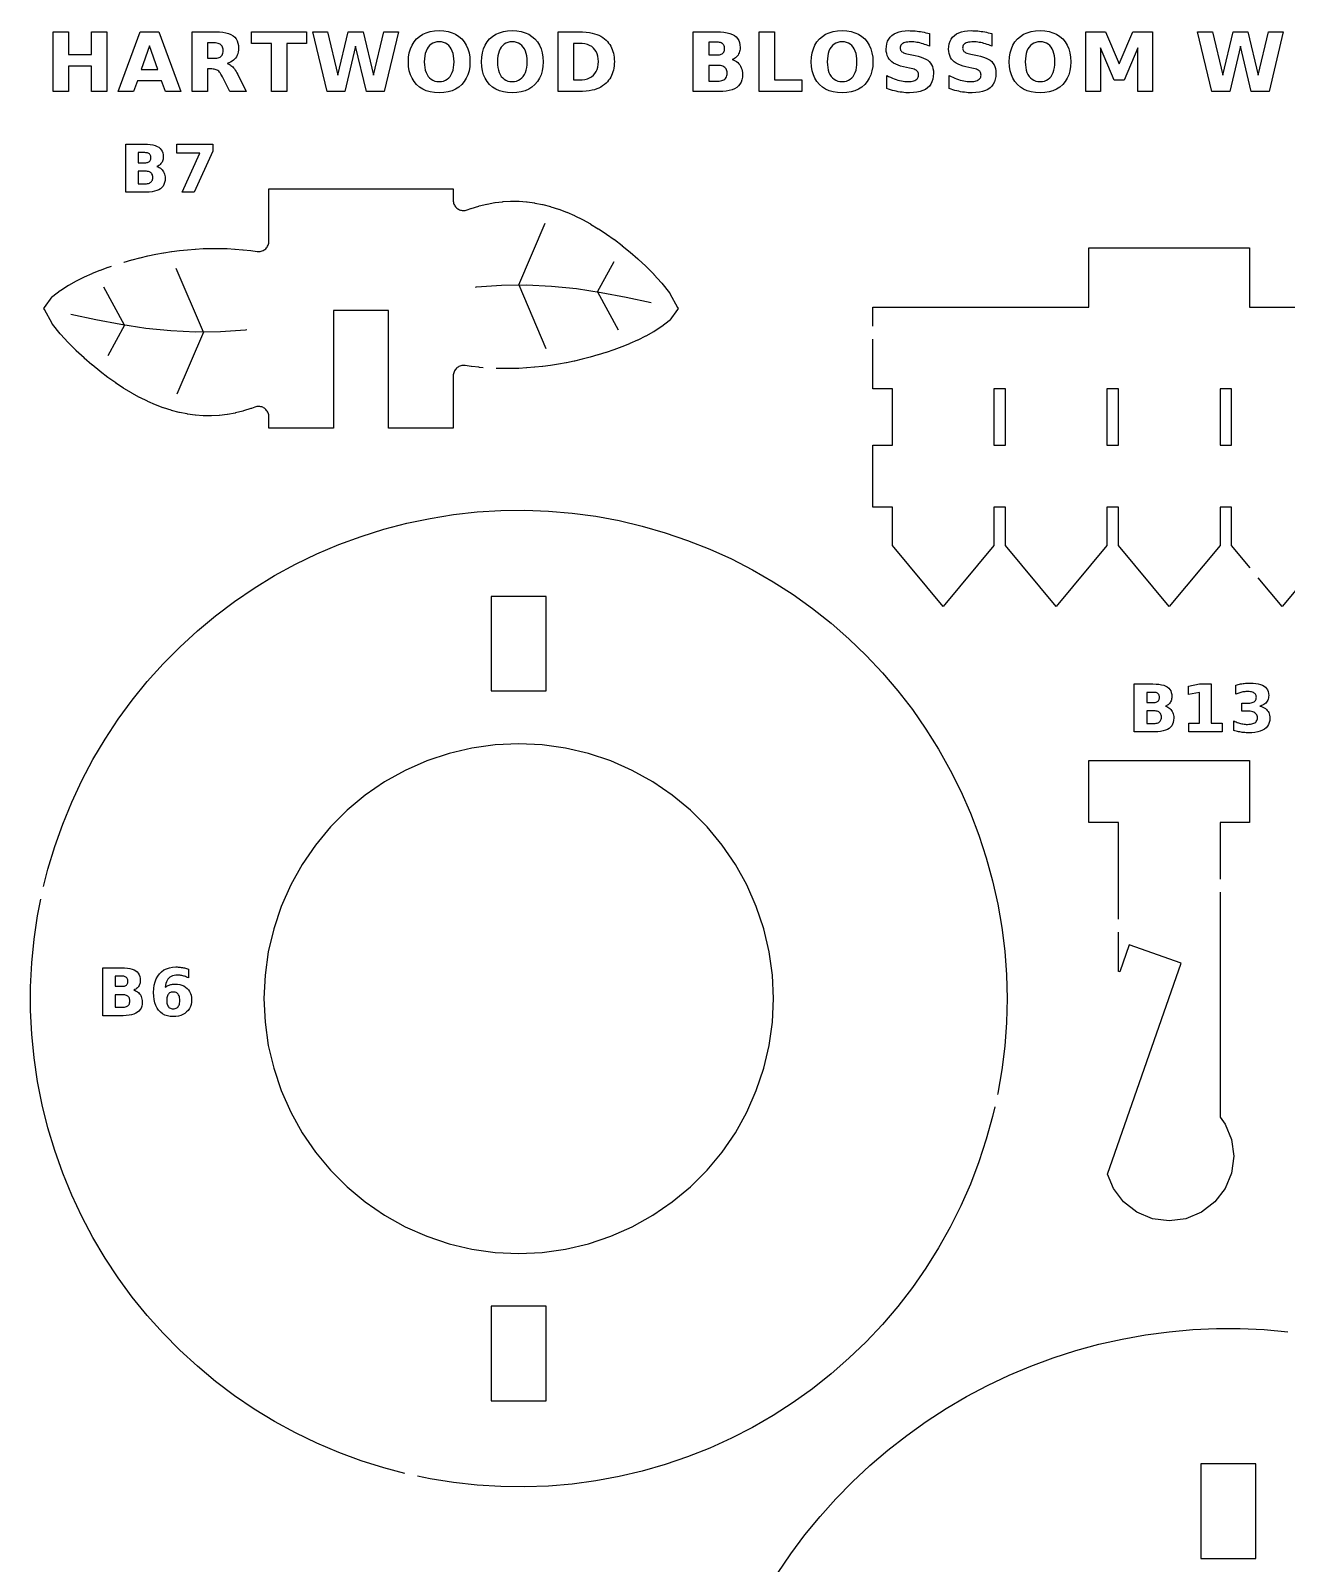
# Model space of a CAD drawing. Header units: millimetres. Extents: x 5 to 293, y 8 to 291.
# Drawn here: x 8.2 to 71.9, y 212.4 to 290.1 of the extents above; entities that cross this region are included whole.
import ezdxf

# ---------------------------------------------------------------- set-up
doc = ezdxf.new("R2010")
doc.units = ezdxf.units.MM
for name, color, linetype in [('CUT', 1, 'CONTINUOUS'), ('ENGRAVE', 5, 'CONTINUOUS'), ('SCORE', 7, 'CONTINUOUS')]:
    doc.layers.add(name, color=color, linetype=linetype)

msp = doc.modelspace()

# ---------------------------------------------------------------- linework, layer by layer
at = {"layer": 'CUT', "color": 1}
for points in [[(12.9654, 278.3527), (12.9746, 278.3555), (12.9827, 278.358), (13.3764, 278.4697), (13.3844, 278.4718), (13.7782, 278.5732), (13.7861, 278.5752), (14.18, 278.6665), (14.1879, 278.6682), (14.5817, 278.7497), (14.5897, 278.7512), (14.9835, 278.8228), (14.9915, 278.8242), (15.3852, 278.886), (15.3934, 278.8872), (15.787, 278.9391), (15.7953, 278.9401), (16.1887, 278.9821), (16.1972, 278.9829), (16.5905, 279.0149), (16.5992, 279.0154), (16.9924, 279.0372), (17.0013, 279.0376), (17.3943, 279.0489), (17.4034, 279.0491), (17.7962, 279.0498), (17.8056, 279.0497), (18.1982, 279.0395), (18.2078, 279.0391), (18.6002, 279.0178), (18.6101, 279.0171), (19.0023, 278.9843), (19.0124, 278.9833), (19.4045, 278.9386), (19.4148, 278.9373), (19.7225, 278.8925), (19.7771, 278.8874), (19.8301, 278.8877), (19.8827, 278.8934), (19.9345, 278.9044), (19.9849, 278.9205), (20.0335, 278.9416), (20.0796, 278.9676), (20.123, 278.998), (20.163, 279.0326), (20.1993, 279.0711), (20.2316, 279.1131), (20.2595, 279.1581), (20.2827, 279.2056), (20.301, 279.2553), (20.3143, 279.3066), (20.3222, 279.3589), (20.325, 279.4137), (20.325, 281.9871), (20.3291, 282.0709), (20.4129, 282.075), (29.5871, 282.075), (29.6709, 282.0709), (29.675, 281.9871), (29.675, 281.4945), (29.6775, 281.4422), (29.6848, 281.3921), (29.6969, 281.3429), (29.7137, 281.2951), (29.735, 281.2492), (29.7607, 281.2055), (29.7904, 281.1645), (29.8239, 281.1266), (29.8609, 281.092), (29.9011, 281.0612), (29.9441, 281.0344), (29.9895, 281.0119), (30.0368, 280.9938), (30.0856, 280.9804), (30.1355, 280.9718), (30.186, 280.968), (30.2366, 280.9691), (30.2869, 280.9751), (30.3364, 280.9859), (30.3863, 281.0019), (30.5665, 281.0696), (30.5849, 281.0759), (30.9702, 281.1958), (30.9897, 281.2013), (31.3742, 281.2961), (31.3945, 281.3005), (31.7784, 281.3704), (31.7994, 281.3736), (32.1829, 281.4188), (32.2043, 281.4206), (32.5876, 281.4411), (32.6092, 281.4416), (32.9925, 281.4376), (33.0138, 281.4367), (33.3974, 281.4084), (33.4182, 281.4062), (33.8023, 281.3537), (33.8224, 281.3503), (34.2071, 281.2739), (34.2262, 281.2695), (34.6118, 281.1693), (34.6298, 281.1641), (35.0163, 281.0405), (35.033, 281.0346), (35.4205, 280.8877), (35.436, 280.8814), (35.8244, 280.7117), (35.8387, 280.705), (36.2281, 280.5128), (36.2411, 280.506), (36.6314, 280.2917), (36.6433, 280.2848), (37.0345, 280.0488), (37.0454, 280.0419), (37.4372, 279.7845), (37.4473, 279.7776), (37.8397, 279.499), (37.849, 279.4922), (38.242, 279.1925), (38.2508, 279.1856), (38.6441, 278.8646), (38.6525, 278.8575), (39.046, 278.5143), (39.0544, 278.5067), (39.4476, 278.1398), (39.4566, 278.1312), (39.849, 277.737), (39.8594, 277.7261), (40.2498, 277.2976), (40.2638, 277.2812), (40.6512, 276.7971), (40.6621, 276.7821), (40.6716, 276.7662), (41.0598, 276.0471), (41.0849, 275.9946), (41.0527, 275.9449), (40.668, 275.4133), (40.6538, 275.3955), (40.6365, 275.3807), (40.2563, 275.0834), (40.2295, 275.0645), (39.8472, 274.8214), (39.829, 274.8107), (39.4416, 274.5972), (39.4275, 274.5899), (39.0376, 274.3984), (39.0258, 274.3929), (38.6344, 274.219), (38.6241, 274.2147), (38.2318, 274.0557), (38.2224, 274.0521), (37.8295, 273.9064), (37.8207, 273.9033), (37.4274, 273.7696), (37.419, 273.7669), (37.0254, 273.6445), (37.0173, 273.642), (36.6236, 273.5303), (36.6156, 273.5282), (36.2218, 273.4268), (36.2139, 273.4248), (35.82, 273.3335), (35.8121, 273.3318), (35.4183, 273.2503), (35.4103, 273.2488), (35.0165, 273.1772), (35.0085, 273.1758), (34.6148, 273.114), (34.6066, 273.1128), (34.213, 273.0609), (34.2047, 273.0599), (33.8113, 273.0179), (33.8028, 273.0171), (33.4095, 272.9851), (33.4008, 272.9846), (33.0076, 272.9628), (32.9987, 272.9624), (32.6057, 272.9511), (32.5966, 272.9509), (32.2038, 272.9502), (32.1944, 272.9503), (31.8489, 272.9593)], [(50.957, 275.1016), (50.957, 276.075), (61.925, 276.075), (61.925, 279.075), (70.075, 279.075), (70.075, 276.075), (81.043, 276.075), (81.043, 274.918)], [(31.2002, 272.9987), (30.9977, 273.0157), (30.9876, 273.0167), (30.5955, 273.0614), (30.5852, 273.0627), (30.2775, 273.1075), (30.2229, 273.1126), (30.1699, 273.1123), (30.1173, 273.1066), (30.0655, 273.0956), (30.0151, 273.0795), (29.9665, 273.0584), (29.9204, 273.0324), (29.877, 273.002), (29.837, 272.9674), (29.8007, 272.9289), (29.7684, 272.8869), (29.7405, 272.8419), (29.7173, 272.7944), (29.699, 272.7447), (29.6857, 272.6934), (29.6778, 272.6411), (29.675, 272.5863), (29.675, 270.0129), (29.6709, 269.9291), (29.5871, 269.925), (26.395, 269.925), (26.395, 275.895), (23.605, 275.895), (23.605, 269.925), (20.4129, 269.925), (20.3291, 269.9291), (20.325, 270.0129), (20.325, 270.5055), (20.3225, 270.5578), (20.3152, 270.6079), (20.3031, 270.6571), (20.2863, 270.7049), (20.265, 270.7508), (20.2393, 270.7945), (20.2096, 270.8355), (20.1761, 270.8734), (20.1391, 270.908), (20.0989, 270.9388), (20.0559, 270.9656), (20.0105, 270.9881), (19.9632, 271.0062), (19.9144, 271.0196), (19.8645, 271.0282), (19.814, 271.032), (19.7634, 271.0309), (19.7131, 271.0249), (19.6636, 271.0141), (19.6137, 270.9981), (19.4335, 270.9304), (19.4151, 270.9241), (19.0298, 270.8042), (19.0103, 270.7987), (18.6258, 270.7039), (18.6055, 270.6995), (18.2216, 270.6296), (18.2006, 270.6264), (17.8171, 270.5812), (17.7957, 270.5794), (17.4124, 270.5589), (17.3908, 270.5584), (17.0075, 270.5624), (16.9862, 270.5633), (16.6026, 270.5916), (16.5818, 270.5938), (16.1977, 270.6463), (16.1776, 270.6497), (15.7929, 270.7261), (15.7738, 270.7305), (15.3882, 270.8307), (15.3702, 270.8359), (14.9837, 270.9595), (14.967, 270.9654), (14.5795, 271.1123), (14.564, 271.1186), (14.1756, 271.2883), (14.1613, 271.295), (13.7719, 271.4872), (13.7589, 271.494), (13.3686, 271.7083), (13.3567, 271.7152), (12.9655, 271.9512), (12.9546, 271.9581), (12.5628, 272.2155), (12.5527, 272.2224), (12.1603, 272.501), (12.151, 272.5078), (11.758, 272.8075), (11.7492, 272.8144), (11.3559, 273.1354), (11.3475, 273.1425), (10.954, 273.4857), (10.9456, 273.4933), (10.5524, 273.8602), (10.5434, 273.8688), (10.151, 274.263), (10.1406, 274.2739), (9.7502, 274.7024), (9.7362, 274.7188), (9.3488, 275.2029), (9.3379, 275.2179), (9.3284, 275.2338), (8.9402, 275.9529), (8.9151, 276.0054), (8.9473, 276.0551), (9.332, 276.5867), (9.3462, 276.6045), (9.3635, 276.6193), (9.7437, 276.9166), (9.7705, 276.9355), (10.1528, 277.1786), (10.171, 277.1893), (10.5584, 277.4028), (10.5725, 277.4101), (10.9624, 277.6016), (10.9742, 277.6071), (11.3656, 277.781), (11.3759, 277.7853), (11.7682, 277.9443), (11.7776, 277.9479), (12.1705, 278.0936), (12.1793, 278.0967), (12.3467, 278.1536)], [(70.1018, 262.8415), (69.159, 263.9728), (69.159, 265.925), (68.575, 265.925), (68.575, 263.9728), (66, 260.8828), (63.425, 263.9728), (63.425, 265.925), (62.841, 265.925), (62.841, 263.9728), (60.266, 260.8828), (57.691, 263.9728), (57.691, 265.925), (57.107, 265.925), (57.107, 263.9728), (54.532, 260.8828), (51.957, 263.9728), (51.957, 265.925), (50.957, 265.925), (50.957, 269.075), (51.957, 269.075), (51.957, 271.925), (50.957, 271.925), (50.957, 274.4516)], [(81.043, 274.268), (81.043, 271.925), (80.043, 271.925), (80.043, 269.075), (81.043, 269.075), (81.043, 265.925), (80.043, 265.925), (80.043, 263.9728), (77.468, 260.8828), (74.893, 263.9728), (74.893, 265.925), (74.309, 265.925), (74.309, 263.9728), (71.734, 260.8828), (70.5179, 262.3422)], [(8.8958, 246.678), (9.114, 247.5564), (9.4615, 248.7115), (9.8649, 249.8484), (10.3232, 250.9643), (10.8352, 252.0566), (11.3998, 253.1226), (12.0156, 254.1599), (12.6812, 255.166), (13.3951, 256.1384), (14.1554, 257.075), (14.9604, 257.9734), (15.8082, 258.8316), (16.6967, 259.6475), (17.624, 260.4192), (18.5877, 261.1448), (19.5856, 261.8226), (20.6153, 262.451), (21.6744, 263.0285), (22.7603, 263.5538), (23.8705, 264.0256), (25.0024, 264.4428), (26.1533, 264.8044), (27.3204, 265.1095), (28.501, 265.3574), (29.6922, 265.5476), (30.8913, 265.6795), (32.0954, 265.7529), (33.3016, 265.7676), (34.5071, 265.7236), (35.7091, 265.6209), (36.9046, 265.4598), (38.0908, 265.2407), (39.265, 264.9641), (40.4243, 264.6306), (41.5661, 264.2411), (42.6875, 263.7965), (43.7859, 263.2978), (44.8587, 262.7462), (45.9034, 262.143), (46.9175, 261.4897), (47.8986, 260.7878), (48.8444, 260.039), (49.7525, 259.245), (50.621, 258.4077), (51.4476, 257.5291), (52.2305, 256.6114), (52.9678, 255.6566), (53.6577, 254.667), (54.2986, 253.645), (54.889, 252.593), (55.4275, 251.5136), (55.9128, 250.4092), (56.3437, 249.2824), (56.7193, 248.1361), (57.0386, 246.9728), (57.3009, 245.7953), (57.5055, 244.6065), (57.652, 243.4091), (57.7401, 242.206), (57.7695, 241), (57.7401, 239.794), (57.652, 238.5909), (57.5055, 237.3935), (57.3009, 236.2047), (57.2873, 236.1438)], [(63.425, 245.0269), (63.425, 249.925), (61.925, 249.925), (61.925, 253.075), (70.075, 253.075), (70.075, 249.925), (68.575, 249.925), (68.575, 247.05)], [(27.2201, 216.9167), (26.1533, 217.1956), (25.0024, 217.5572), (23.8705, 217.9744), (22.7603, 218.4462), (21.6744, 218.9715), (20.6153, 219.549), (19.5856, 220.1774), (18.5877, 220.8552), (17.624, 221.5808), (16.6967, 222.3525), (15.8082, 223.1684), (14.9604, 224.0266), (14.1554, 224.925), (13.3951, 225.8616), (12.6812, 226.834), (12.0156, 227.8401), (11.3998, 228.8774), (10.8352, 229.9434), (10.3232, 231.0357), (9.8649, 232.1516), (9.4615, 233.2885), (9.114, 234.4436), (8.8231, 235.6144), (8.5896, 236.7979), (8.4139, 237.9913), (8.2966, 239.1919), (8.2379, 240.3968), (8.2379, 241.6032), (8.2966, 242.8081), (8.4139, 244.0087), (8.5896, 245.2021), (8.7556, 246.0435)], [(68.575, 246.4), (68.575, 234.979), (68.8368, 234.6378), (69.164, 233.8478), (69.2756, 233), (69.164, 232.1522), (68.8368, 231.3622), (68.3162, 230.6838), (67.6378, 230.1632), (66.8478, 229.836), (66, 229.7244), (65.1522, 229.836), (64.3622, 230.1632), (63.6838, 230.6838), (63.1632, 231.3622), (62.8605, 232.093), (66.6079, 242.7997), (63.9745, 243.7214), (63.4996, 242.3645), (63.425, 242.3772), (63.425, 244.3769)], [(57.146, 235.5094), (57.0386, 235.0272), (56.7193, 233.8639), (56.3437, 232.7176), (55.9128, 231.5908), (55.4275, 230.4864), (54.889, 229.407), (54.2986, 228.355), (53.6577, 227.333), (52.9678, 226.3434), (52.2305, 225.3886), (51.4476, 224.4709), (50.621, 223.5923), (49.7525, 222.755), (48.8444, 221.961), (47.8986, 221.2122), (46.9175, 220.5103), (45.9034, 219.857), (44.8587, 219.2538), (43.7859, 218.7022), (42.6875, 218.2035), (41.5661, 217.7589), (40.4243, 217.3694), (39.265, 217.0359), (38.0908, 216.7593), (36.9046, 216.5402), (35.7091, 216.3791), (34.5071, 216.2764), (33.3016, 216.2324), (32.0954, 216.2471), (30.8913, 216.3205), (29.6922, 216.4524), (28.501, 216.6426), (27.8551, 216.7782)], [(46.119, 211.8351), (46.7976, 212.8327), (47.5196, 213.7993), (48.2837, 214.733), (49.0884, 215.632), (49.9321, 216.4945), (50.813, 217.3189), (51.7296, 218.1035), (52.68, 218.8468), (53.6623, 219.5473), (54.6747, 220.2036), (55.7151, 220.8146), (56.7815, 221.3789), (57.8718, 221.8955), (58.9839, 222.3634), (60.1156, 222.7816), (61.2647, 223.1494), (62.4289, 223.4659), (63.606, 223.7307), (64.7937, 223.9431), (65.9896, 224.1028), (67.1914, 224.2094), (68.3967, 224.2628), (69.6033, 224.2628), (70.8086, 224.2094), (72.0104, 224.1028)]]:
    msp.add_lwpolyline(points, dxfattribs=at)
for points in [[(57.107, 269.075), (57.691, 269.075), (57.691, 271.925), (57.107, 271.925), (57.107, 269.075)], [(62.841, 269.075), (63.425, 269.075), (63.425, 271.925), (62.841, 271.925), (62.841, 269.075)], [(68.575, 271.925), (68.575, 269.075), (69.159, 269.075), (69.159, 271.925), (68.575, 271.925)], [(31.605, 257.7857), (31.605, 256.8214), (31.605, 256.605), (34.395, 256.605), (34.395, 256.8571), (34.395, 257.9286), (34.395, 261.1786), (34.395, 261.395), (31.605, 261.395), (31.605, 261.1429), (31.605, 257.7857)], [(45.7048, 243.3749), (45.4315, 244.5371), (45.0521, 245.669), (44.5699, 246.7611), (43.989, 247.8041), (43.3143, 248.789), (42.5516, 249.7075), (41.7075, 250.5516), (40.789, 251.3143), (39.8041, 251.989), (38.7611, 252.5699), (37.669, 253.0521), (36.5371, 253.4315), (35.3749, 253.7048), (34.1926, 253.8698), (33, 253.9249), (31.8074, 253.8698), (30.6251, 253.7048), (29.4629, 253.4315), (28.331, 253.0521), (27.2389, 252.5699), (26.1959, 251.989), (25.211, 251.3143), (24.2925, 250.5516), (23.4484, 249.7075), (22.6857, 248.789), (22.011, 247.8041), (21.4301, 246.7611), (20.9479, 245.669), (20.5685, 244.5371), (20.2952, 243.3749), (20.1302, 242.1926), (20.0751, 241), (20.1302, 239.8074), (20.2952, 238.6251), (20.5685, 237.4629), (20.9479, 236.331), (21.4301, 235.2389), (22.011, 234.1959), (22.6857, 233.211), (23.4484, 232.2925), (24.2925, 231.4484), (25.211, 230.6857), (26.1959, 230.011), (27.2389, 229.4301), (28.331, 228.9479), (29.4629, 228.5685), (30.6251, 228.2952), (31.8074, 228.1302), (33, 228.0751), (34.1926, 228.1302), (35.3749, 228.2952), (36.5371, 228.5685), (37.669, 228.9479), (38.7611, 229.4301), (39.8041, 230.011), (40.789, 230.6857), (41.7075, 231.4484), (42.5516, 232.2925), (43.3143, 233.211), (43.989, 234.1959), (44.5699, 235.2389), (45.0521, 236.331), (45.4315, 237.4629), (45.7048, 238.6251), (45.8698, 239.8074), (45.9249, 241), (45.8698, 242.1926), (45.7048, 243.3749)], [(31.605, 224.0714), (31.605, 220.8214), (31.605, 220.605), (34.395, 220.605), (34.395, 220.8571), (34.395, 224.2143), (34.395, 225.395), (31.605, 225.395), (31.605, 224.0714)], [(67.605, 214.2143), (67.605, 212.9286), (67.605, 212.605), (70.395, 212.605), (70.395, 212.9643), (70.395, 214.3571), (70.395, 217.0714), (70.395, 217.395), (67.605, 217.395), (67.605, 217.0357), (67.605, 214.2143)]]:
    msp.add_lwpolyline(points, close=True, dxfattribs=at)
at = {"layer": 'ENGRAVE', "color": 5}
for points in [[(12.1047, 290.0375), (12.1047, 287), (11.3214, 287), (11.3214, 288.2878), (10.1658, 288.2878), (10.1658, 287), (9.3825, 287), (9.3825, 290.0375), (10.1658, 290.0375), (10.1658, 288.8799), (11.3214, 288.8799), (11.3214, 290.0375), (12.1047, 290.0375)], [(15.8582, 287), (15.0708, 287), (14.8796, 287.5534), (13.6548, 287.5534), (13.4615, 287), (12.6742, 287), (13.7992, 290.0375), (14.7331, 290.0375), (15.8582, 287)], [(18.144, 289.9872), (18.2818, 289.948), (18.4017, 289.8976), (18.5039, 289.8361), (18.5893, 289.7625), (18.6593, 289.6758), (18.7137, 289.5762), (18.7525, 289.4636), (18.7758, 289.3379), (18.7836, 289.1993), (18.7796, 289.1019), (18.7674, 289.0105), (18.7472, 288.9252), (18.719, 288.8457), (18.6826, 288.7723), (18.6381, 288.7049), (18.5856, 288.6433), (18.5248, 288.5874), (18.4558, 288.5371), (18.3786, 288.4924), (18.2933, 288.4534), (18.1997, 288.4201), (18.2523, 288.4053), (18.3031, 288.3854), (18.352, 288.3603), (18.3991, 288.3301), (18.4443, 288.2948), (18.4876, 288.2543), (18.5301, 288.2075), (18.5727, 288.1533), (18.6155, 288.0918), (18.6585, 288.0228), (18.7016, 287.9464), (18.745, 287.8626), (19.1702, 287), (18.336, 287), (17.9657, 287.7548), (17.9284, 287.8267), (17.8908, 287.8907), (17.8531, 287.9466), (17.8152, 287.9944), (17.7771, 288.0343), (17.7389, 288.0661), (17.6985, 288.0916), (17.6538, 288.1124), (17.6049, 288.1286), (17.5517, 288.1402), (17.4943, 288.1472), (17.4327, 288.1495), (17.2109, 288.1495), (17.2109, 287), (16.4277, 287), (16.4277, 290.0375), (17.6239, 290.0375), (17.8151, 290.0319), (17.9885, 290.0151), (18.144, 289.9872)], [(20.4497, 289.4455), (19.4406, 289.4455), (19.4406, 290.0375), (22.2401, 290.0375), (22.2401, 289.4455), (21.233, 289.4455), (21.233, 287), (20.4497, 287), (20.4497, 289.4455)], [(25.6253, 287.8301), (26.1502, 290.0375), (26.8949, 290.0375), (26.1787, 287), (25.2754, 287), (24.724, 289.3092), (24.1788, 287), (23.2755, 287), (22.5532, 290.0375), (23.304, 290.0375), (23.8289, 287.8301), (24.3497, 290.0375), (25.1045, 290.0375), (25.6253, 287.8301)], [(30.1092, 289.6733), (30.236, 289.5248), (30.3398, 289.3584), (30.4205, 289.1744), (30.4781, 288.9726), (30.5127, 288.753), (30.5243, 288.5157), (30.5127, 288.279), (30.4781, 288.06), (30.4205, 287.8586), (30.3398, 287.6748), (30.236, 287.5086), (30.1092, 287.3601), (29.962, 287.232), (29.7973, 287.1273), (29.6148, 287.0458), (29.4148, 286.9876), (29.1971, 286.9526), (28.9618, 286.941), (28.727, 286.9526), (28.5098, 286.9876), (28.3099, 287.0458), (28.1276, 287.1273), (27.9627, 287.232), (27.8153, 287.3601), (27.6882, 287.5086), (27.5842, 287.6748), (27.5033, 287.8586), (27.4455, 288.06), (27.4108, 288.279), (27.3993, 288.5157), (27.4108, 288.753), (27.4455, 288.9726), (27.5033, 289.1744), (27.5842, 289.3584), (27.6882, 289.5248), (27.8153, 289.6733), (27.9627, 289.8014), (28.1276, 289.9062), (28.3099, 289.9877), (28.5098, 290.0459), (28.727, 290.0808), (28.9618, 290.0924), (29.1971, 290.0808), (29.4148, 290.0459), (29.6148, 289.9877), (29.7973, 289.9062), (29.962, 289.8014), (30.1092, 289.6733)], [(33.818, 289.6733), (33.9448, 289.5248), (34.0485, 289.3584), (34.1292, 289.1744), (34.1869, 288.9726), (34.2215, 288.753), (34.233, 288.5157), (34.2215, 288.279), (34.1869, 288.06), (34.1292, 287.8586), (34.0485, 287.6748), (33.9448, 287.5086), (33.818, 287.3601), (33.6708, 287.232), (33.506, 287.1273), (33.3236, 287.0458), (33.1235, 286.9876), (32.9058, 286.9526), (32.6705, 286.941), (32.4358, 286.9526), (32.2185, 286.9876), (32.0187, 287.0458), (31.8363, 287.1273), (31.6715, 287.232), (31.524, 287.3601), (31.3969, 287.5086), (31.2929, 287.6748), (31.212, 287.8586), (31.1542, 288.06), (31.1195, 288.279), (31.108, 288.5157), (31.1195, 288.753), (31.1542, 288.9726), (31.212, 289.1744), (31.2929, 289.3584), (31.3969, 289.5248), (31.524, 289.6733), (31.6715, 289.8014), (31.8363, 289.9062), (32.0187, 289.9877), (32.2185, 290.0459), (32.4358, 290.0808), (32.6705, 290.0924), (32.9058, 290.0808), (33.1235, 290.0459), (33.3236, 289.9877), (33.506, 289.9062), (33.6708, 289.8014), (33.818, 289.6733)], [(36.7255, 289.969), (36.8482, 289.9388), (36.9584, 289.9021), (37.0633, 289.8578), (37.1628, 289.8058), (37.2569, 289.7462), (37.3457, 289.679), (37.429, 289.6042), (37.4972, 289.5339), (37.5592, 289.4602), (37.6152, 289.3829), (37.665, 289.3022), (37.7088, 289.2179), (37.7464, 289.1301), (37.7781, 289.0386), (37.8041, 288.9432), (37.8242, 288.8438), (37.8387, 288.7404), (37.8473, 288.6331), (37.8502, 288.5218), (37.8473, 288.4093), (37.8387, 288.3008), (37.8242, 288.1965), (37.8041, 288.0964), (37.7781, 288.0003), (37.7464, 287.9084), (37.7088, 287.8203), (37.665, 287.7358), (37.6152, 287.6549), (37.5592, 287.5775), (37.4972, 287.5036), (37.429, 287.4333), (37.3449, 287.3585), (37.2554, 287.2913), (37.1605, 287.2317), (37.0601, 287.1797), (36.9543, 287.1354), (36.8431, 287.0987), (36.7197, 287.0685), (36.5773, 287.0439), (36.4159, 287.0247), (36.2355, 287.011), (36.0361, 287.0027), (35.8177, 287), (34.9917, 287), (34.9917, 290.0375), (35.8177, 290.0375), (36.0385, 290.0348), (36.2396, 290.0266), (36.4212, 290.0128), (36.5831, 289.9937), (36.7255, 289.969)], [(44.2559, 288.2867), (44.2905, 288.2135), (44.3174, 288.1353), (44.3366, 288.0521), (44.3481, 287.9639), (44.352, 287.8708), (44.3437, 287.7305), (44.319, 287.6027), (44.2777, 287.4873), (44.22, 287.3843), (44.1457, 287.2938), (44.0549, 287.2157), (43.9473, 287.1498), (43.8225, 287.0958), (43.6806, 287.0539), (43.5214, 287.024), (43.3451, 287.006), (43.1516, 287), (41.8516, 287), (41.8516, 290.0375), (43.0275, 290.0375), (43.2287, 290.0322), (43.4106, 290.0163), (43.573, 289.9897), (43.7161, 289.9525), (43.8398, 289.9047), (43.9441, 289.8463), (44.0308, 289.7761), (44.1017, 289.6932), (44.1569, 289.5976), (44.1963, 289.4891), (44.22, 289.3679), (44.2279, 289.2339), (44.225, 289.1618), (44.2163, 289.0934), (44.2019, 289.0287), (44.1817, 288.9676), (44.1558, 288.9102), (44.1241, 288.8565), (44.0869, 288.8068), (44.0445, 288.7617), (43.9969, 288.7209), (43.9442, 288.6847), (43.8862, 288.6529), (43.823, 288.6256), (43.9039, 288.5977), (43.9785, 288.563), (44.0468, 288.5213), (44.1087, 288.4728), (44.1643, 288.4173), (44.2136, 288.355), (44.2559, 288.2867)], [(45.1941, 290.0375), (45.9774, 290.0375), (45.9774, 287.592), (47.3527, 287.592), (47.3527, 287), (45.1941, 287), (45.1941, 290.0375)], [(50.5508, 289.6733), (50.6776, 289.5248), (50.7814, 289.3584), (50.8621, 289.1744), (50.9197, 288.9726), (50.9543, 288.753), (50.9658, 288.5157), (50.9543, 288.279), (50.9197, 288.06), (50.8621, 287.8586), (50.7814, 287.6748), (50.6776, 287.5086), (50.5508, 287.3601), (50.4036, 287.232), (50.2388, 287.1273), (50.0564, 287.0458), (49.8563, 286.9876), (49.6386, 286.9526), (49.4033, 286.941), (49.1686, 286.9526), (48.9513, 286.9876), (48.7515, 287.0458), (48.5692, 287.1273), (48.4043, 287.232), (48.2569, 287.3601), (48.1297, 287.5086), (48.0257, 287.6748), (47.9448, 287.8586), (47.887, 288.06), (47.8524, 288.279), (47.8408, 288.5157), (47.8524, 288.753), (47.887, 288.9726), (47.9448, 289.1744), (48.0257, 289.3584), (48.1297, 289.5248), (48.2569, 289.6733), (48.4043, 289.8014), (48.5692, 289.9062), (48.7515, 289.9877), (48.9513, 290.0459), (49.1686, 290.0808), (49.4033, 290.0924), (49.6386, 290.0808), (49.8563, 290.0459), (50.0564, 289.9877), (50.2388, 289.9062), (50.4036, 289.8014), (50.5508, 289.6733)], [(53.4298, 289.4473), (53.3501, 289.4679), (53.2715, 289.4853), (53.1943, 289.4995), (53.1187, 289.5106), (53.0445, 289.5185), (52.9717, 289.5232), (52.9005, 289.5248), (52.811, 289.5227), (52.7296, 289.5162), (52.6563, 289.5055), (52.5912, 289.4905), (52.5343, 289.4711), (52.4854, 289.4475), (52.4444, 289.4194), (52.4108, 289.3865), (52.3847, 289.3488), (52.3661, 289.3065), (52.3549, 289.2593), (52.3512, 289.2074), (52.3537, 289.1682), (52.3612, 289.132), (52.3738, 289.0988), (52.3914, 289.0686), (52.414, 289.0414), (52.4417, 289.0172), (52.476, 288.995), (52.5184, 288.9739), (52.5691, 288.9539), (52.628, 288.9349), (52.695, 288.917), (52.7703, 288.9002), (53.1039, 288.8331), (53.2646, 288.7962), (53.4091, 288.7535), (53.5373, 288.7049), (53.6492, 288.6504), (53.7448, 288.5901), (53.8241, 288.5238), (53.8894, 288.4498), (53.9428, 288.3661), (53.9844, 288.2726), (54.014, 288.1694), (54.0318, 288.0565), (54.0378, 287.9338), (54.0295, 287.7735), (54.0046, 287.6274), (53.9632, 287.4957), (53.9053, 287.3782), (53.8308, 287.275), (53.7397, 287.1862), (53.6316, 287.1112), (53.5061, 287.05), (53.3631, 287.0023), (53.2026, 286.9682), (53.0247, 286.9478), (52.8293, 286.941), (52.7329, 286.9425), (52.6364, 286.9471), (52.5399, 286.9547), (52.4432, 286.9654), (52.3464, 286.9791), (52.2494, 286.9959), (52.1525, 287.0157), (52.0555, 287.0384), (51.9585, 287.0641), (51.8615, 287.0927), (51.7645, 287.1242), (51.6676, 287.1587), (51.6676, 287.8199), (51.764, 287.7705), (51.8594, 287.7253), (51.9537, 287.6844), (52.0469, 287.6477), (52.139, 287.6152), (52.2301, 287.587), (52.3201, 287.563), (52.409, 287.5434), (52.4969, 287.5282), (52.5837, 287.5173), (52.6694, 287.5108), (52.754, 287.5086), (52.8361, 287.511), (52.9115, 287.5181), (52.9803, 287.53), (53.0424, 287.5466), (53.0979, 287.568), (53.1466, 287.5941), (53.1883, 287.6246), (53.2224, 287.6592), (53.2489, 287.6978), (53.2678, 287.7406), (53.2792, 287.7874), (53.283, 287.8382), (53.2804, 287.8839), (53.2727, 287.9259), (53.2598, 287.9644), (53.2418, 287.9992), (53.2187, 288.0304), (53.1904, 288.0579), (53.1544, 288.0833), (53.1082, 288.1077), (53.0518, 288.1312), (52.9851, 288.1538), (52.9082, 288.1755), (52.8211, 288.1963), (52.518, 288.2634), (52.3729, 288.2992), (52.2414, 288.3414), (52.1235, 288.3901), (52.0193, 288.4452), (51.9287, 288.5067), (51.8517, 288.5747), (51.7873, 288.65), (51.7347, 288.7336), (51.6938, 288.8255), (51.6645, 288.9255), (51.647, 289.0339), (51.6411, 289.1505), (51.6493, 289.2959), (51.6737, 289.4297), (51.7144, 289.5518), (51.7713, 289.6623), (51.8446, 289.7611), (51.9341, 289.8483), (52.0389, 289.9229), (52.1579, 289.9839), (52.2911, 290.0314), (52.4386, 290.0653), (52.6004, 290.0857), (52.7764, 290.0924), (52.8602, 290.0914), (52.9448, 290.0883), (53.0302, 290.083), (53.1164, 290.0757), (53.2033, 290.0663), (53.2911, 290.0548), (53.3798, 290.0412), (53.4695, 290.0255), (53.5602, 290.0078), (53.6519, 289.9879), (53.7446, 289.9659), (53.8384, 289.9419), (53.8384, 289.299), (53.7553, 289.3348), (53.6729, 289.3675), (53.5912, 289.3972), (53.5101, 289.4238), (53.4298, 289.4473)], [(56.5973, 289.4473), (56.5177, 289.4679), (56.439, 289.4853), (56.3619, 289.4995), (56.2862, 289.5106), (56.212, 289.5185), (56.1393, 289.5232), (56.068, 289.5248), (55.9785, 289.5227), (55.8971, 289.5162), (55.8239, 289.5055), (55.7588, 289.4905), (55.7018, 289.4711), (55.653, 289.4475), (55.612, 289.4194), (55.5784, 289.3865), (55.5523, 289.3488), (55.5336, 289.3065), (55.5224, 289.2593), (55.5187, 289.2074), (55.5212, 289.1682), (55.5288, 289.132), (55.5414, 289.0988), (55.559, 289.0686), (55.5816, 289.0414), (55.6093, 289.0172), (55.6435, 288.995), (55.686, 288.9739), (55.7367, 288.9539), (55.7955, 288.9349), (55.8626, 288.917), (55.9378, 288.9002), (56.2715, 288.8331), (56.4322, 288.7962), (56.5767, 288.7535), (56.7048, 288.7049), (56.8167, 288.6504), (56.9124, 288.5901), (56.9917, 288.5238), (57.057, 288.4498), (57.1104, 288.3661), (57.1519, 288.2726), (57.1816, 288.1694), (57.1994, 288.0565), (57.2053, 287.9338), (57.197, 287.7735), (57.1722, 287.6274), (57.1308, 287.4957), (57.0729, 287.3782), (56.9983, 287.275), (56.9073, 287.1862), (56.7992, 287.1112), (56.6736, 287.05), (56.5306, 287.0023), (56.3702, 286.9682), (56.1922, 286.9478), (55.9968, 286.941), (55.9005, 286.9425), (55.804, 286.9471), (55.7074, 286.9547), (55.6107, 286.9654), (55.5139, 286.9791), (55.417, 286.9959), (55.32, 287.0157), (55.223, 287.0384), (55.1261, 287.0641), (55.0291, 287.0927), (54.9321, 287.1242), (54.8351, 287.1587), (54.8351, 287.8199), (54.9316, 287.7705), (55.0269, 287.7253), (55.1212, 287.6844), (55.2144, 287.6477), (55.3066, 287.6152), (55.3977, 287.587), (55.4877, 287.563), (55.5766, 287.5434), (55.6644, 287.5282), (55.7512, 287.5173), (55.8369, 287.5108), (55.9215, 287.5086), (56.0037, 287.511), (56.0791, 287.5181), (56.1479, 287.53), (56.21, 287.5466), (56.2654, 287.568), (56.3142, 287.5941), (56.3559, 287.6246), (56.3899, 287.6592), (56.4164, 287.6978), (56.4354, 287.7406), (56.4467, 287.7874), (56.4505, 287.8382), (56.4479, 287.8839), (56.4402, 287.9259), (56.4274, 287.9644), (56.4094, 287.9992), (56.3862, 288.0304), (56.358, 288.0579), (56.322, 288.0833), (56.2758, 288.1077), (56.2194, 288.1312), (56.1527, 288.1538), (56.0758, 288.1755), (55.9887, 288.1963), (55.6855, 288.2634), (55.5404, 288.2992), (55.409, 288.3414), (55.2911, 288.3901), (55.1869, 288.4452), (55.0962, 288.5067), (55.0192, 288.5747), (54.9549, 288.65), (54.9023, 288.7336), (54.8613, 288.8255), (54.8321, 288.9255), (54.8145, 289.0339), (54.8087, 289.1505), (54.8168, 289.2959), (54.8412, 289.4297), (54.8819, 289.5518), (54.9389, 289.6623), (55.0121, 289.7611), (55.1016, 289.8483), (55.2064, 289.9229), (55.3254, 289.9839), (55.4587, 290.0314), (55.6062, 290.0653), (55.7679, 290.0857), (55.9439, 290.0924), (56.0277, 290.0914), (56.1123, 290.0883), (56.1977, 290.083), (56.2839, 290.0757), (56.3709, 290.0663), (56.4587, 290.0548), (56.5473, 290.0412), (56.637, 290.0255), (56.7277, 290.0078), (56.8194, 289.9879), (56.9122, 289.9659), (57.0059, 289.9419), (57.0059, 289.299), (56.9229, 289.3348), (56.8405, 289.3675), (56.7587, 289.3972), (56.6777, 289.4238), (56.5973, 289.4473)], [(60.5946, 289.6733), (60.7215, 289.5248), (60.8252, 289.3584), (60.9059, 289.1744), (60.9636, 288.9726), (60.9982, 288.753), (61.0097, 288.5157), (60.9982, 288.279), (60.9636, 288.06), (60.9059, 287.8586), (60.8252, 287.6748), (60.7215, 287.5086), (60.5946, 287.3601), (60.4475, 287.232), (60.2827, 287.1273), (60.1003, 287.0458), (59.9002, 286.9876), (59.6825, 286.9526), (59.4472, 286.941), (59.2125, 286.9526), (58.9952, 286.9876), (58.7954, 287.0458), (58.613, 287.1273), (58.4482, 287.232), (58.3007, 287.3601), (58.1736, 287.5086), (58.0696, 287.6748), (57.9887, 287.8586), (57.9309, 288.06), (57.8962, 288.279), (57.8847, 288.5157), (57.8962, 288.753), (57.9309, 288.9726), (57.9887, 289.1744), (58.0696, 289.3584), (58.1736, 289.5248), (58.3007, 289.6733), (58.4482, 289.8014), (58.613, 289.9062), (58.7954, 289.9877), (58.9952, 290.0459), (59.2125, 290.0808), (59.4472, 290.0924), (59.6825, 290.0808), (59.9002, 290.0459), (60.1003, 289.9877), (60.2827, 289.9062), (60.4475, 289.8014), (60.5946, 289.6733)], [(65.1477, 287), (64.4071, 287), (64.4071, 289.2217), (63.7073, 287.5839), (63.2109, 287.5839), (62.511, 289.2217), (62.511, 287), (61.7684, 287), (61.7684, 290.0375), (62.7653, 290.0375), (63.457, 288.4119), (64.1528, 290.0375), (65.1477, 290.0375), (65.1477, 287)], [(70.5124, 287.8301), (71.0373, 290.0375), (71.7819, 290.0375), (71.0658, 287), (70.1624, 287), (69.6111, 289.3092), (69.0658, 287), (68.1625, 287), (67.4403, 290.0375), (68.191, 290.0375), (68.7159, 287.8301), (69.2367, 290.0375), (69.9915, 290.0375), (70.5124, 287.8301)], [(13.8501, 288.1169), (14.6822, 288.1169), (14.2672, 289.3254), (13.8501, 288.1169)], [(17.9262, 288.816), (17.9529, 288.8564), (17.9736, 288.9033), (17.9885, 288.9567), (17.9974, 289.0168), (18.0003, 289.0833), (17.9974, 289.1492), (17.9885, 289.2086), (17.9736, 289.2614), (17.9529, 289.3076), (17.9262, 289.3473), (17.8935, 289.3804), (17.854, 289.4077), (17.8068, 289.4301), (17.7519, 289.4475), (17.6892, 289.4599), (17.6187, 289.4674), (17.5405, 289.4699), (17.2109, 289.4699), (17.2109, 288.6907), (17.5405, 288.6907), (17.6187, 288.6932), (17.6892, 288.7008), (17.7519, 288.7136), (17.8068, 288.7314), (17.854, 288.7543), (17.8935, 288.7822), (17.9262, 288.816)], [(28.4063, 289.2603), (28.346, 289.1662), (28.2967, 289.06), (28.2583, 288.9419), (28.2309, 288.8118), (28.2145, 288.6698), (28.209, 288.5157), (28.2145, 288.3623), (28.2309, 288.2207), (28.2583, 288.091), (28.2967, 287.9732), (28.346, 287.8672), (28.4063, 287.7731), (28.4766, 287.6923), (28.5558, 287.6262), (28.6439, 287.5747), (28.7409, 287.538), (28.8469, 287.516), (28.9618, 287.5086), (29.0773, 287.516), (29.1837, 287.538), (29.2812, 287.5747), (29.3696, 287.6262), (29.4489, 287.6923), (29.5192, 287.7731), (29.5795, 287.8672), (29.6288, 287.9732), (29.6672, 288.091), (29.6946, 288.2207), (29.7111, 288.3623), (29.7166, 288.5157), (29.7111, 288.6698), (29.6946, 288.8118), (29.6672, 288.9419), (29.6288, 289.06), (29.5795, 289.1662), (29.5192, 289.2603), (29.4489, 289.3412), (29.3696, 289.4073), (29.2812, 289.4587), (29.1837, 289.4954), (29.0773, 289.5175), (28.9618, 289.5248), (28.8469, 289.5175), (28.7409, 289.4954), (28.6439, 289.4587), (28.5558, 289.4073), (28.4766, 289.3412), (28.4063, 289.2603)], [(32.1151, 289.2603), (32.0548, 289.1662), (32.0054, 289.06), (31.9671, 288.9419), (31.9397, 288.8118), (31.9232, 288.6698), (31.9177, 288.5157), (31.9232, 288.3623), (31.9397, 288.2207), (31.9671, 288.091), (32.0054, 287.9732), (32.0548, 287.8672), (32.1151, 287.7731), (32.1853, 287.6923), (32.2645, 287.6262), (32.3526, 287.5747), (32.4496, 287.538), (32.5556, 287.516), (32.6705, 287.5086), (32.786, 287.516), (32.8925, 287.538), (32.9899, 287.5747), (33.0783, 287.6262), (33.1576, 287.6923), (33.2279, 287.7731), (33.2882, 287.8672), (33.3376, 287.9732), (33.376, 288.091), (33.4034, 288.2207), (33.4198, 288.3623), (33.4253, 288.5157), (33.4198, 288.6698), (33.4034, 288.8118), (33.376, 288.9419), (33.3376, 289.06), (33.2882, 289.1662), (33.2279, 289.2603), (33.1576, 289.3412), (33.0783, 289.4073), (32.9899, 289.4587), (32.8925, 289.4954), (32.786, 289.5175), (32.6705, 289.5248), (32.5556, 289.5175), (32.4496, 289.4954), (32.3526, 289.4587), (32.2645, 289.4073), (32.1853, 289.3412), (32.1151, 289.2603)], [(36.5951, 287.6978), (36.6985, 287.7573), (36.7892, 287.8301), (36.8666, 287.9154), (36.9299, 288.0127), (36.9792, 288.122), (37.0143, 288.2433), (37.0354, 288.3766), (37.0425, 288.5218), (37.0355, 288.6664), (37.0144, 288.799), (36.9794, 288.9196), (36.9304, 289.0282), (36.8673, 289.1248), (36.7902, 289.2095), (36.6997, 289.2816), (36.5965, 289.3406), (36.4804, 289.3865), (36.3517, 289.4193), (36.2101, 289.4389), (36.0557, 289.4455), (35.775, 289.4455), (35.775, 287.592), (36.0557, 287.592), (36.2095, 287.5987), (36.3506, 287.6185), (36.4792, 287.6516), (36.5951, 287.6978)], [(43.349, 288.943), (43.3782, 288.9722), (43.4021, 289.0058), (43.4207, 289.0437), (43.434, 289.0858), (43.4419, 289.1323), (43.4446, 289.183), (43.4419, 289.2332), (43.434, 289.2792), (43.4207, 289.3211), (43.4021, 289.3589), (43.3782, 289.3925), (43.349, 289.4221), (43.3146, 289.4473), (43.2753, 289.4679), (43.231, 289.4839), (43.1817, 289.4953), (43.1274, 289.5022), (43.0682, 289.5045), (42.6348, 289.5045), (42.6348, 288.8616), (43.0682, 288.8616), (43.1274, 288.8638), (43.1817, 288.8706), (43.231, 288.8819), (43.2753, 288.8977), (43.3146, 288.9181), (43.349, 288.943)], [(48.8479, 289.2603), (48.7876, 289.1662), (48.7383, 289.06), (48.6999, 288.9419), (48.6725, 288.8118), (48.656, 288.6698), (48.6506, 288.5157), (48.656, 288.3623), (48.6725, 288.2207), (48.6999, 288.091), (48.7383, 287.9732), (48.7876, 287.8672), (48.8479, 287.7731), (48.9181, 287.6923), (48.9973, 287.6262), (49.0854, 287.5747), (49.1825, 287.538), (49.2884, 287.516), (49.4033, 287.5086), (49.5188, 287.516), (49.6253, 287.538), (49.7227, 287.5747), (49.8111, 287.6262), (49.8905, 287.6923), (49.9608, 287.7731), (50.0211, 287.8672), (50.0704, 287.9732), (50.1088, 288.091), (50.1362, 288.2207), (50.1526, 288.3623), (50.1581, 288.5157), (50.1526, 288.6698), (50.1362, 288.8118), (50.1088, 288.9419), (50.0704, 289.06), (50.0211, 289.1662), (49.9608, 289.2603), (49.8905, 289.3412), (49.8111, 289.4073), (49.7227, 289.4587), (49.6253, 289.4954), (49.5188, 289.5175), (49.4033, 289.5248), (49.2884, 289.5175), (49.1825, 289.4954), (49.0854, 289.4587), (48.9973, 289.4073), (48.9181, 289.3412), (48.8479, 289.2603)], [(58.8918, 289.2603), (58.8315, 289.1662), (58.7821, 289.06), (58.7438, 288.9419), (58.7163, 288.8118), (58.6999, 288.6698), (58.6944, 288.5157), (58.6999, 288.3623), (58.7163, 288.2207), (58.7438, 288.091), (58.7821, 287.9732), (58.8315, 287.8672), (58.8918, 287.7731), (58.962, 287.6923), (59.0412, 287.6262), (59.1293, 287.5747), (59.2263, 287.538), (59.3323, 287.516), (59.4472, 287.5086), (59.5627, 287.516), (59.6692, 287.538), (59.7666, 287.5747), (59.855, 287.6262), (59.9343, 287.6923), (60.0046, 287.7731), (60.0649, 287.8672), (60.1143, 287.9732), (60.1526, 288.091), (60.1801, 288.2207), (60.1965, 288.3623), (60.202, 288.5157), (60.1965, 288.6698), (60.1801, 288.8118), (60.1526, 288.9419), (60.1143, 289.06), (60.0649, 289.1662), (60.0046, 289.2603), (59.9343, 289.3412), (59.855, 289.4073), (59.7666, 289.4587), (59.6692, 289.4954), (59.5627, 289.5175), (59.4472, 289.5248), (59.3323, 289.5175), (59.2263, 289.4954), (59.1293, 289.4587), (59.0412, 289.4073), (58.962, 289.3412), (58.8918, 289.2603)], [(43.486, 287.6688), (43.5158, 287.7105), (43.5389, 287.7579), (43.5555, 287.8109), (43.5654, 287.8695), (43.5687, 287.9338), (43.5654, 287.9969), (43.5556, 288.0544), (43.5392, 288.1065), (43.5162, 288.1531), (43.4867, 288.1942), (43.4507, 288.2299), (43.408, 288.26), (43.3587, 288.2847), (43.3027, 288.3039), (43.24, 288.3176), (43.1707, 288.3258), (43.0946, 288.3285), (42.6348, 288.3285), (42.6348, 287.533), (43.0946, 287.533), (43.1701, 287.5358), (43.239, 287.5441), (43.3014, 287.558), (43.3573, 287.5773), (43.4067, 287.6023), (43.4497, 287.6327), (43.486, 287.6688)], [(14.8176, 283.1184), (14.8671, 283.0796), (14.9116, 283.0353), (14.9511, 282.9854), (14.9849, 282.9308), (15.0125, 282.8722), (15.0341, 282.8096), (15.0494, 282.7431), (15.0587, 282.6725), (15.0617, 282.598), (15.0551, 282.4858), (15.0353, 282.3835), (15.0023, 282.2912), (14.9561, 282.2088), (14.8967, 282.1364), (14.8241, 282.0739), (14.738, 282.0212), (14.6382, 281.9781), (14.5246, 281.9445), (14.3973, 281.9206), (14.2563, 281.9062), (14.1015, 281.9014), (13.0614, 281.9014), (13.0614, 284.3314), (14.0022, 284.3314), (14.1631, 284.3272), (14.3086, 284.3144), (14.4386, 284.2932), (14.553, 284.2634), (14.652, 284.2252), (14.7354, 284.1784), (14.8048, 284.1223), (14.8615, 284.056), (14.9057, 283.9795), (14.9372, 283.8927), (14.9561, 283.7957), (14.9625, 283.6885), (14.9601, 283.6309), (14.9532, 283.5761), (14.9417, 283.5243), (14.9256, 283.4755), (14.9048, 283.4296), (14.8794, 283.3866), (14.8497, 283.3469), (14.8158, 283.3107), (14.7777, 283.2782), (14.7355, 283.2492), (14.6891, 283.2237), (14.6386, 283.2019), (14.7033, 283.1796), (14.763, 283.1518), (14.8176, 283.1184)], [(14.1255, 283.3979), (14.1649, 283.4069), (14.2004, 283.4196), (14.2318, 283.4359), (14.2593, 283.4558), (14.2827, 283.4792), (14.3018, 283.506), (14.3167, 283.5363), (14.3273, 283.5701), (14.3337, 283.6072), (14.3358, 283.6478), (14.3337, 283.688), (14.3273, 283.7248), (14.3167, 283.7583), (14.3018, 283.7885), (14.2827, 283.8154), (14.2593, 283.8391), (14.2318, 283.8592), (14.2004, 283.8757), (14.1649, 283.8885), (14.1255, 283.8977), (14.0821, 283.9032), (14.0347, 283.905), (13.688, 283.905), (13.688, 283.3907), (14.0347, 283.3907), (14.0821, 283.3925), (14.1255, 283.3979)], [(17.4835, 284.3314), (17.4835, 283.9782), (16.5362, 281.9014), (15.9259, 281.9014), (16.8227, 283.8708), (15.6524, 283.8708), (15.6524, 284.3314), (17.4835, 284.3314)], [(14.2213, 282.3478), (14.266, 282.3633), (14.3056, 282.3832), (14.3399, 282.4076), (14.369, 282.4364), (14.3928, 282.4698), (14.4113, 282.5077), (14.4245, 282.5501), (14.4325, 282.597), (14.4351, 282.6485), (14.4325, 282.6989), (14.4246, 282.745), (14.4115, 282.7866), (14.3932, 282.8239), (14.3696, 282.8568), (14.3407, 282.8853), (14.3066, 282.9094), (14.2671, 282.9291), (14.2223, 282.9445), (14.1722, 282.9555), (14.1167, 282.962), (14.0559, 282.9642), (13.688, 282.9642), (13.688, 282.3278), (14.0559, 282.3278), (14.1162, 282.3301), (14.1713, 282.3367), (14.2213, 282.3478)], [(66.0337, 255.7072), (66.0782, 255.6628), (66.1176, 255.6129), (66.1514, 255.5583), (66.1791, 255.4997), (66.2006, 255.4372), (66.216, 255.3706), (66.2252, 255.3001), (66.2283, 255.2256), (66.2217, 255.1134), (66.2019, 255.0111), (66.1689, 254.9188), (66.1227, 254.8364), (66.0633, 254.764), (65.9906, 254.7015), (65.9046, 254.6488), (65.8047, 254.6056), (65.6912, 254.5721), (65.5638, 254.5481), (65.4228, 254.5337), (65.268, 254.529), (64.2279, 254.529), (64.2279, 256.959), (65.1687, 256.959), (65.3297, 256.9547), (65.4751, 256.942), (65.6051, 256.9207), (65.7196, 256.891), (65.8185, 256.8527), (65.9019, 256.806), (65.9713, 256.7499), (66.0281, 256.6835), (66.0722, 256.607), (66.1038, 256.5202), (66.1227, 256.4233), (66.129, 256.3161), (66.1267, 256.2584), (66.1198, 256.2037), (66.1082, 256.1519), (66.0921, 256.103), (66.0713, 256.0571), (66.046, 256.0141), (66.0162, 255.9744), (65.9823, 255.9383), (65.9443, 255.9057), (65.902, 255.8767), (65.8556, 255.8513), (65.8051, 255.8294), (65.8698, 255.8071), (65.9295, 255.7793), (65.9841, 255.746), (66.0337, 255.7072)], [(65.3315, 256.0345), (65.3669, 256.0471), (65.3984, 256.0634), (65.4259, 256.0833), (65.4492, 256.1067), (65.4684, 256.1336), (65.4832, 256.1639), (65.4939, 256.1976), (65.5002, 256.2348), (65.5024, 256.2754), (65.5002, 256.3155), (65.4939, 256.3523), (65.4832, 256.3858), (65.4684, 256.4161), (65.4492, 256.443), (65.4259, 256.4666), (65.3984, 256.4868), (65.3669, 256.5032), (65.3315, 256.5161), (65.292, 256.5252), (65.2486, 256.5307), (65.2013, 256.5325), (64.8546, 256.5325), (64.8546, 256.0182), (65.2013, 256.0182), (65.2486, 256.02), (65.292, 256.0254), (65.3315, 256.0345)], [(67.54, 256.5325), (66.972, 256.4153), (66.972, 256.8418), (67.5367, 256.959), (68.1324, 256.959), (68.1324, 254.9619), (68.6858, 254.9619), (68.6858, 254.529), (66.9866, 254.529), (66.9866, 254.9619), (67.54, 254.9619), (67.54, 256.5325)], [(70.68, 255.8154), (70.7521, 255.7865), (70.8177, 255.7523), (70.8766, 255.7129), (70.9291, 255.6684), (70.9749, 255.6186), (71.014, 255.5639), (71.0459, 255.5044), (71.0707, 255.4402), (71.0885, 255.3712), (71.0991, 255.2975), (71.1027, 255.2191), (71.095, 255.1034), (71.0719, 254.9974), (71.0335, 254.9011), (70.9797, 254.8143), (70.9105, 254.7372), (70.826, 254.6697), (70.7267, 254.6123), (70.6133, 254.5653), (70.4858, 254.5287), (70.3442, 254.5026), (70.1885, 254.487), (70.0187, 254.4818), (69.9563, 254.4826), (69.8938, 254.4851), (69.8313, 254.4893), (69.7688, 254.4951), (69.7062, 254.5027), (69.6435, 254.5119), (69.581, 254.5227), (69.5187, 254.5353), (69.4566, 254.5495), (69.3947, 254.5654), (69.3331, 254.583), (69.2716, 254.6022), (69.2716, 255.0856), (69.3302, 255.0575), (69.3885, 255.0318), (69.4468, 255.0085), (69.5049, 254.9876), (69.5629, 254.9691), (69.6208, 254.9529), (69.6784, 254.9393), (69.7357, 254.9281), (69.7927, 254.9194), (69.8493, 254.9132), (69.9057, 254.9094), (69.9617, 254.9082), (70.0415, 254.9106), (70.1148, 254.9178), (70.1817, 254.9298), (70.242, 254.9465), (70.296, 254.9681), (70.3434, 254.9944), (70.3839, 255.0253), (70.4171, 255.0603), (70.4429, 255.0994), (70.4613, 255.1427), (70.4724, 255.1902), (70.4761, 255.2418), (70.4723, 255.2949), (70.461, 255.3436), (70.4421, 255.3877), (70.4157, 255.4274), (70.3817, 255.4626), (70.3402, 255.4933), (70.2913, 255.5194), (70.2352, 255.5408), (70.1719, 255.5574), (70.1014, 255.5693), (70.0238, 255.5764), (69.9389, 255.5788), (69.6883, 255.5788), (69.6883, 255.9824), (69.952, 255.9824), (70.0273, 255.9845), (70.0959, 255.9906), (70.1579, 256.0009), (70.2131, 256.0153), (70.2617, 256.0338), (70.3035, 256.0565), (70.3388, 256.0833), (70.3677, 256.1144), (70.3902, 256.1498), (70.4063, 256.1896), (70.4159, 256.2336), (70.4191, 256.2819), (70.416, 256.3268), (70.4066, 256.3681), (70.391, 256.406), (70.3692, 256.4403), (70.3411, 256.4711), (70.3068, 256.4984), (70.2668, 256.5217), (70.2216, 256.5409), (70.1713, 256.5557), (70.1158, 256.5664), (70.0552, 256.5727), (69.9894, 256.5749), (69.9389, 256.5739), (69.8881, 256.5711), (69.8372, 256.5663), (69.7861, 256.5597), (69.7349, 256.5511), (69.6834, 256.5407), (69.6319, 256.5284), (69.5805, 256.5143), (69.5292, 256.4984), (69.478, 256.4806), (69.4268, 256.4611), (69.3758, 256.4398), (69.3758, 256.8987), (69.4376, 256.9154), (69.4991, 256.9306), (69.5605, 256.9443), (69.6217, 256.9566), (69.6828, 256.9675), (69.7436, 256.9769), (69.8042, 256.9848), (69.8644, 256.9913), (69.9243, 256.9964), (69.9838, 257), (70.0429, 257.0022), (70.1017, 257.0029), (70.253, 256.9986), (70.391, 256.9856), (70.5157, 256.9641), (70.6272, 256.9338), (70.7255, 256.895), (70.8105, 256.8475), (70.8824, 256.7913), (70.9412, 256.7264), (70.9869, 256.6528), (71.0196, 256.5704), (71.0392, 256.4793), (71.0457, 256.3795), (71.0426, 256.3106), (71.0332, 256.246), (71.0176, 256.1857), (70.9958, 256.1296), (70.9677, 256.0779), (70.9334, 256.0304), (70.893, 255.9874), (70.8466, 255.9488), (70.7943, 255.9147), (70.7359, 255.885), (70.6716, 255.8599), (70.6014, 255.8392), (70.68, 255.8154)], [(65.4326, 254.9908), (65.4721, 255.0108), (65.5064, 255.0351), (65.5355, 255.064), (65.5593, 255.0973), (65.5778, 255.1352), (65.5911, 255.1776), (65.599, 255.2246), (65.6016, 255.276), (65.599, 255.3265), (65.5912, 255.3725), (65.578, 255.4142), (65.5597, 255.4514), (65.5361, 255.4843), (65.5072, 255.5128), (65.4731, 255.537), (65.4336, 255.5567), (65.3888, 255.572), (65.3387, 255.583), (65.2832, 255.5896), (65.2224, 255.5918), (64.8546, 255.5918), (64.8546, 254.9554), (65.2224, 254.9554), (65.2827, 254.9576), (65.3379, 254.9642), (65.3878, 254.9753), (65.4326, 254.9908)], [(13.6534, 241.3496), (13.7029, 241.3108), (13.7474, 241.2664), (13.7868, 241.2166), (13.8207, 241.162), (13.8483, 241.1034), (13.8698, 241.0408), (13.8852, 240.9742), (13.8944, 240.9037), (13.8975, 240.8292), (13.8909, 240.717), (13.8711, 240.6147), (13.8381, 240.5224), (13.7919, 240.44), (13.7325, 240.3676), (13.6599, 240.3051), (13.5738, 240.2524), (13.474, 240.2093), (13.3604, 240.1757), (13.2331, 240.1518), (13.092, 240.1374), (12.9372, 240.1326), (11.8972, 240.1326), (11.8972, 242.5626), (12.8379, 242.5626), (12.9989, 242.5583), (13.1444, 242.5456), (13.2743, 242.5244), (13.3888, 242.4946), (13.4877, 242.4564), (13.5712, 242.4096), (13.6406, 242.3535), (13.6973, 242.2872), (13.7415, 242.2106), (13.773, 242.1239), (13.7919, 242.0269), (13.7982, 241.9197), (13.7959, 241.862), (13.789, 241.8073), (13.7775, 241.7555), (13.7613, 241.7067), (13.7406, 241.6607), (13.7152, 241.6178), (13.6855, 241.5781), (13.6516, 241.5419), (13.6135, 241.5093), (13.5713, 241.4803), (13.5249, 241.4549), (13.4743, 241.433), (13.5391, 241.4108), (13.5988, 241.3829), (13.6534, 241.3496)], [(16.195, 242.0733), (16.1449, 242.0945), (16.0959, 242.1136), (16.0478, 242.1306), (16.0007, 242.1454), (15.9547, 242.1581), (15.9093, 242.1688), (15.8643, 242.1776), (15.8196, 242.1844), (15.7753, 242.1892), (15.7313, 242.1922), (15.6877, 242.1931), (15.5979, 242.1888), (15.5149, 242.1759), (15.4387, 242.1543), (15.3695, 242.1241), (15.3071, 242.0852), (15.2516, 242.0377), (15.2031, 241.9817), (15.1619, 241.9173), (15.1279, 241.8446), (15.1011, 241.7635), (15.0816, 241.6741), (15.0693, 241.5763), (15.1056, 241.6017), (15.1429, 241.625), (15.1812, 241.6461), (15.2204, 241.6649), (15.2607, 241.6815), (15.302, 241.6959), (15.3444, 241.7081), (15.3881, 241.7181), (15.433, 241.7258), (15.4792, 241.7313), (15.5267, 241.7347), (15.5754, 241.7358), (15.6957, 241.7297), (15.8079, 241.7115), (15.9122, 241.6813), (16.0084, 241.6388), (16.0966, 241.5843), (16.1768, 241.5177), (16.2467, 241.4412), (16.3039, 241.3573), (16.3484, 241.2658), (16.3801, 241.1668), (16.3992, 241.0604), (16.4055, 240.9464), (16.3984, 240.8205), (16.3771, 240.7032), (16.3416, 240.5946), (16.292, 240.4946), (16.2281, 240.4033), (16.15, 240.3206), (16.06, 240.2487), (15.9603, 240.1899), (15.8509, 240.1442), (15.7319, 240.1115), (15.6032, 240.0919), (15.4648, 240.0854), (15.3128, 240.0943), (15.1728, 240.1209), (15.0446, 240.1653), (14.9284, 240.2275), (14.824, 240.3075), (14.7315, 240.4052), (14.6522, 240.5193), (14.5873, 240.6482), (14.5368, 240.792), (14.5008, 240.9506), (14.4791, 241.1242), (14.4719, 241.3126), (14.4804, 241.5062), (14.5057, 241.6854), (14.5478, 241.8503), (14.6068, 242.0009), (14.6827, 242.1371), (14.7755, 242.2591), (14.8829, 242.3642), (15.0029, 242.4503), (15.1354, 242.5172), (15.2804, 242.565), (15.4379, 242.5937), (15.608, 242.6033), (15.6636, 242.6026), (15.7187, 242.6004), (15.7732, 242.5968), (15.8272, 242.5917), (15.8806, 242.5852), (15.9335, 242.5772), (15.9861, 242.5678), (16.0384, 242.557), (16.0906, 242.5447), (16.1426, 242.531), (16.1944, 242.5158), (16.246, 242.4991), (16.246, 242.0499), (16.195, 242.0733)], [(12.9613, 241.6291), (13.0007, 241.6381), (13.0361, 241.6508), (13.0676, 241.6671), (13.0951, 241.6869), (13.1185, 241.7104), (13.1376, 241.7372), (13.1525, 241.7675), (13.1631, 241.8012), (13.1695, 241.8384), (13.1716, 241.879), (13.1695, 241.9191), (13.1631, 241.956), (13.1525, 241.9895), (13.1376, 242.0197), (13.1185, 242.0466), (13.0951, 242.0702), (13.0676, 242.0904), (13.0361, 242.1069), (13.0007, 242.1197), (12.9613, 242.1288), (12.9179, 242.1343), (12.8705, 242.1362), (12.5238, 242.1362), (12.5238, 241.6218), (12.8705, 241.6218), (12.9179, 241.6237), (12.9613, 241.6291)], [(13.0571, 240.579), (13.1018, 240.5945), (13.1413, 240.6144), (13.1757, 240.6388), (13.2048, 240.6676), (13.2286, 240.701), (13.2471, 240.7389), (13.2603, 240.7813), (13.2682, 240.8282), (13.2709, 240.8797), (13.2683, 240.9301), (13.2604, 240.9761), (13.2473, 241.0178), (13.2289, 241.0551), (13.2053, 241.088), (13.1765, 241.1165), (13.1424, 241.1406), (13.1029, 241.1603), (13.0581, 241.1757), (13.0079, 241.1866), (12.9525, 241.1932), (12.8917, 241.1954), (12.5238, 241.1954), (12.5238, 240.559), (12.8917, 240.559), (12.952, 240.5612), (13.0071, 240.5679), (13.0571, 240.579)], [(15.3708, 241.3203), (15.3274, 241.3055), (15.2886, 241.2847), (15.2544, 241.2581), (15.2247, 241.2255), (15.1996, 241.187), (15.179, 241.1426), (15.163, 241.0923), (15.1516, 241.036), (15.1448, 240.9738), (15.1425, 240.9057), (15.1448, 240.8376), (15.1516, 240.7754), (15.163, 240.7191), (15.179, 240.6688), (15.1996, 240.6244), (15.2247, 240.5859), (15.2544, 240.5533), (15.2886, 240.5266), (15.3274, 240.5059), (15.3708, 240.4911), (15.4188, 240.4822), (15.4713, 240.4793), (15.5243, 240.4822), (15.5726, 240.4911), (15.6163, 240.5059), (15.6554, 240.5266), (15.6898, 240.5533), (15.7195, 240.5859), (15.7446, 240.6244), (15.7651, 240.6688), (15.7811, 240.7191), (15.7925, 240.7754), (15.7994, 240.8376), (15.8017, 240.9057), (15.7994, 240.9738), (15.7925, 241.036), (15.7811, 241.0923), (15.7651, 241.1426), (15.7446, 241.187), (15.7195, 241.2255), (15.6898, 241.2581), (15.6554, 241.2847), (15.6163, 241.3055), (15.5726, 241.3203), (15.5243, 241.3292), (15.4713, 241.3321), (15.4188, 241.3292), (15.3708, 241.3203)]]:
    msp.add_lwpolyline(points, close=True, dxfattribs=at)
at = {"layer": 'SCORE', "color": 7}
for points in [[(33, 277.2), (34.3382, 280.3364)], [(37, 276.8485), (37.8393, 278.392)], [(17, 274.8), (15.62, 278.0344)], [(13, 275.1515), (11.9538, 277.0754)], [(30.8, 277.0883), (30.8618, 277.0958), (32.1273, 277.1824), (33.3927, 277.1964), (34.6582, 277.137), (35.9236, 277.0076), (37.1891, 276.8164), (38.4545, 276.5751), (39.72, 276.2984)], [(33, 277.2), (34.38, 273.9656)], [(37, 276.8485), (38.0462, 274.9246)], [(19.2, 274.9117), (19.1382, 274.9042), (17.8727, 274.8176), (16.6073, 274.8036), (15.3418, 274.863), (14.0764, 274.9924), (12.8109, 275.1836), (11.5455, 275.4249), (10.28, 275.7016)], [(13, 275.1515), (12.1607, 273.608)], [(17, 274.8), (15.6618, 271.6636)]]:
    msp.add_lwpolyline(points, dxfattribs=at)

doc.saveas('drawing.dxf')
